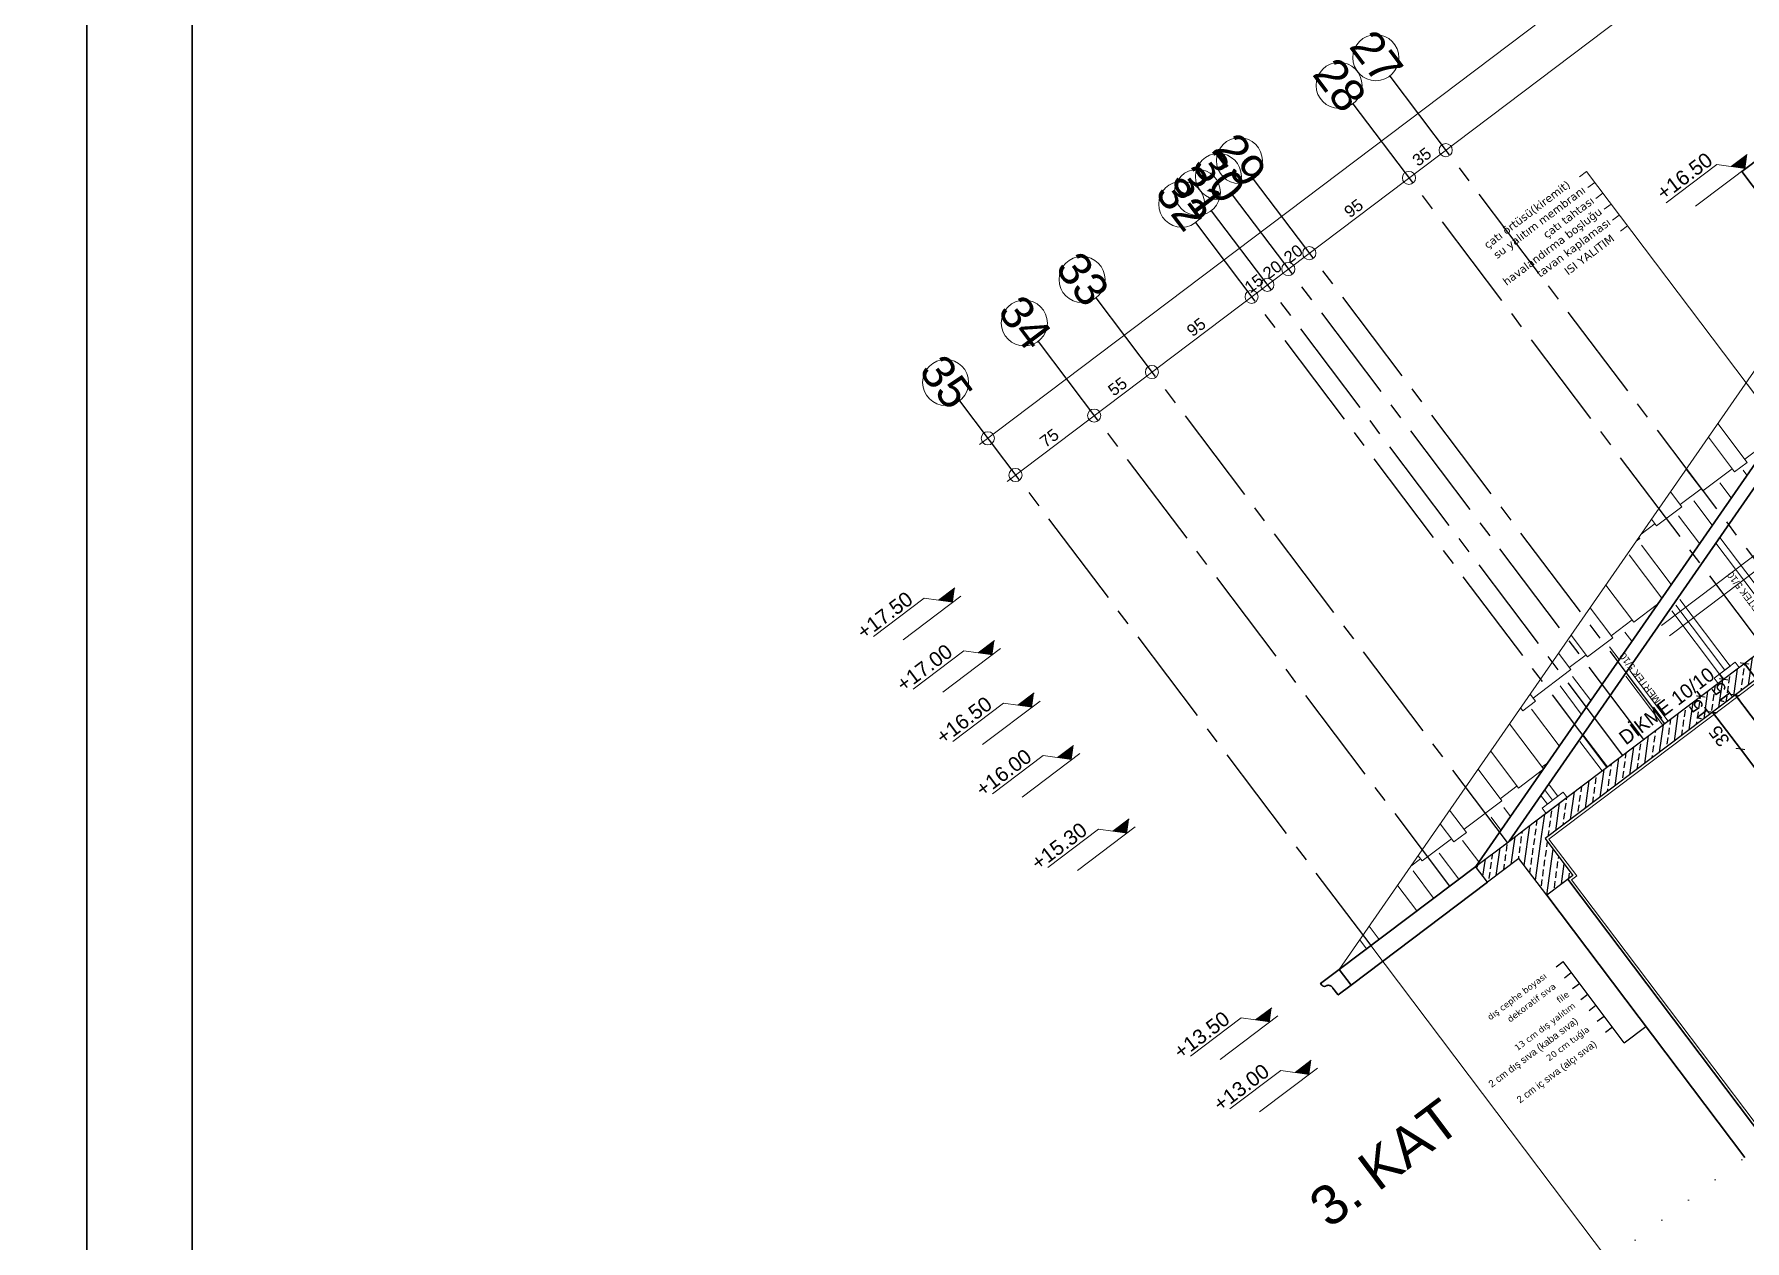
# Model space of a CAD drawing. Header units: millimetres. Extents: x 2232 to 85269, y -3593 to 5869.
# Drawn here: x 7216.5 to 7541.7, y 4342.5 to 4571.9 of the extents above; entities that cross this region are included whole.
import ezdxf

# ---------------------------------------------------------------- set-up
doc = ezdxf.new("R2010")
doc.units = ezdxf.units.MM
for name, pattern in [('CENTER2', [112.5, 75, -12.5, 12.5, -12.5]), ('DASHDOT2', [12.7, 6.35, -3.175, 0, -3.175]), ('DOTX2', [0.5, 0, -0.5])]:
    doc.linetypes.add(name, pattern=pattern)
for name, color, linetype in [("'YAZI", 7, 'Continuous'), ('GORUNUS', 125, 'Continuous'), ('Standart', 7, 'Continuous'), ('Yazi', 7, 'Continuous'), ('Ölçülendirme', 7, 'Continuous')]:
    doc.layers.add(name, color=color, linetype=linetype)
for name, color, linetype, lineweight in [('aks', 251, 'DASHDOT2', 35), ('DENIZLIK', 8, 'Continuous', 20), ('duvar', 232, 'Continuous', 30), ('G4', 67, 'Continuous', 30), ('görünüş', 201, 'Continuous', 18), ('iz', 1, 'DOTX2', 20), ('Kiris', 7, 'Continuous', 30), ('Mertek', 137, 'Continuous', 5), ('sıva iç', 21, 'Continuous', 0), ('TEXT-1', 8, 'Continuous', 5), ('yazı', 11, 'Continuous', 20), ('çerceve', 4, 'Continuous', 30), ('ölçü iç', 170, 'Continuous', 9), ('ÖLÇÜ İÇ', 7, 'Continuous', 9)]:
    doc.layers.add(name, color=color, linetype=linetype, lineweight=lineweight)
doc.styles.add('arial_1_18', font='arial.ttf', dxfattribs={"height": 0.2})
doc.styles.add('bergkamp', font='verdana.ttf')
doc.styles.get("Standard").update_dxf_attribs({"font": 'arial.ttf'})
doc.styles.add('verdana_1_34', font='verdana.ttf', dxfattribs={"height": 0.2})
doc.dimstyles.new('zulay iç ölçü', dxfattribs={"dimtxt": 10, "dimasz": 5, "dimexe": 0.18, "dimexo": 0, "dimgap": 2, "dimtad": 3, "dimdec": 0, "dimzin": 0, "dimdsep": 46, "dimtxsty": 'Standard', "dimblk": 'ARCHTICK', "dimcen": 0.09, "dimse1": 1, "dimse2": 1, "dimadec": 0, "dimazin": 0, "dimtfac": 1, "dimtdec": 0, "dimtix": 1, "dimtofl": 0, "dimtmove": 0, "dimatfit": 3, "dimldrblk": 'ARCHTICK', "dimfxl": 1, "dimtolj": 1, "dimtzin": 0, "dimarcsym": 0})
pattern_1 = [(45, (0, 0), (-7.07107, 7.07107), []), (45, (7.071, 0), (-7.07107, 7.07107), [5, -2.5])]

# ---------------------------------------------------------------- blocks, each defined once
blk = doc.blocks.new('dsafsdfd')
at = {"layer": 'yazı'}
blk.add_hatch(color=256, dxfattribs=at).paths.add_polyline_path([(0, 4.89), (-9.78, 4.89), (-4.89, 0)])
for p, q in [((-45.23, 9.78), (-14.67, 9.78)), ((-14.67, 9.78), (-4.89, 0)), ((-34.77, 0), (0, 0)), ((-9.78, 4.89), (0, 4.89))]:
    blk.add_line(p, q, dxfattribs=at)
blk = doc.blocks.new('IDE991Entity4296')
at = {"layer": 'Standart', "linetype": 'Continuous', "lineweight": -3}
h = blk.add_hatch(dxfattribs=at)
h.set_pattern_fill('ANSI33', color=171, scale=40, style=0)
h.set_pattern_definition(pattern_1)
h.paths.add_polyline_path([(760, 1335), (155, 1335), (155, 1350), (760, 1350)])
blk = doc.blocks.new('IDE991Entity4300')
at = {"layer": 'Standart', "linetype": 'Continuous', "lineweight": -3}
h = blk.add_hatch(dxfattribs=at)
h.set_pattern_fill('ANSI33', color=171, scale=40, style=0)
h.set_pattern_definition(pattern_1)
h.paths.add_polyline_path([(155, 1300), (130, 1300), (130, 1350), (155, 1350)])
blk = doc.blocks.new('IDE991Entity4305')
at = {"layer": 'Standart', "linetype": 'Continuous', "lineweight": -3}
h = blk.add_hatch(dxfattribs=at)
h.set_pattern_fill('ANSI33', color=171, scale=40, style=0)
h.set_pattern_definition(pattern_1)
h.paths.add_polyline_path([(130, 1335), (100, 1335), (100, 1350), (130, 1350)])
blk = doc.blocks.new('IDE991Entity5277')
at = {"layer": 'Standart', "color": 159, "linetype": 'Continuous', "lineweight": -3}
blk.add_lwpolyline([(760, 1335), (155, 1335)], dxfattribs=at)
blk = doc.blocks.new('IDE991Entity5278')
at = {"layer": 'Standart', "color": 159, "linetype": 'Continuous', "lineweight": -3}
blk.add_lwpolyline([(155, 1350), (760, 1350)], dxfattribs=at)
blk = doc.blocks.new('IDE991Entity5288')
at = {"layer": 'Standart', "color": 159, "linetype": 'Continuous', "lineweight": -3}
blk.add_lwpolyline([(130, 1300), (130, 1335)], dxfattribs=at)
blk = doc.blocks.new('IDE991Entity5289')
at = {"layer": 'Standart', "color": 159, "linetype": 'Continuous', "lineweight": -3}
blk.add_lwpolyline([(155, 1300), (130, 1300)], dxfattribs=at)
blk = doc.blocks.new('IDE991Entity5290')
at = {"layer": 'Standart', "color": 159, "linetype": 'Continuous', "lineweight": -3}
blk.add_lwpolyline([(130, 1350), (155, 1350)], dxfattribs=at)
blk = doc.blocks.new('IDE991Entity5304')
at = {"layer": 'Standart', "color": 159, "linetype": 'Continuous', "lineweight": -3}
blk.add_lwpolyline([(100, 1335), (100, 1350)], dxfattribs=at)
blk = doc.blocks.new('IDE991Entity5305')
at = {"layer": 'Standart', "color": 159, "linetype": 'Continuous', "lineweight": -3}
blk.add_lwpolyline([(130, 1335), (100, 1335)], dxfattribs=at)
blk = doc.blocks.new('IDE991Entity5306')
at = {"layer": 'Standart', "color": 159, "linetype": 'Continuous', "lineweight": -3}
blk.add_lwpolyline([(100, 1350), (130, 1350)], dxfattribs=at)
blk = doc.blocks.new('IDE991Entity5592')
at = {"layer": 'Standart', "color": 159, "linetype": 'Continuous', "lineweight": -3}
blk.add_lwpolyline([(155, 1335), (155, 1300)], dxfattribs=at)
blk = doc.blocks.new('TRRTYT')
at = {"layer": 'Standart'}
for name in ['IDE991Entity4305', 'IDE991Entity5304', 'IDE991Entity5306', 'IDE991Entity4300', 'IDE991Entity5290', 'IDE991Entity4296', 'IDE991Entity5278', 'IDE991Entity5305', 'IDE991Entity5288', 'IDE991Entity5277', 'IDE991Entity5592', 'IDE991Entity5289']:
    blk.add_blockref(name, (1034515.6, -397430.9), dxfattribs=at)
blk = doc.blocks.new('_ArchTick')
at = {"color": 0, "linetype": 'ByBlock', "const_width": 0.15}
blk.add_lwpolyline([(-0.5, -0.5), (0.5, 0.5)], dxfattribs=at)
blk = doc.blocks.new('*D2435')
at = {"layer": 'Defpoints', "color": 0, "transparency": 16777216}
for p in [(661197.5, -126478.5), (661197.5, -126493.5), (661204.5, -126493.5)]:
    blk.add_point(p, dxfattribs=at)
at = {"layer": 'ÖLÇÜ İÇ', "color": 0, "lineweight": -2, "transparency": 16777216}
for p, q in [((661204.5, -126478.5), (661204.5, -126473.5)), ((661204.5, -126493.5), (661204.5, -126498.5))]:
    blk.add_line(p, q, dxfattribs=at)
at = {"layer": 'ÖLÇÜ İÇ', "color": 0, "lineweight": -2, "transparency": 16777216, "xscale": 5, "yscale": 5, "zscale": 5}
for p, rotation in [((661204.5, -126478.5), 270), ((661204.5, -126493.5), 90)]:
    blk.add_blockref('_ArchTick', p, dxfattribs=dict(at, rotation=rotation))
at = {"layer": 'ÖLÇÜ İÇ', "color": 0, "transparency": 16777216, "insert": (661197.5, -126486), "char_height": 10, "attachment_point": 5, "rotation": 90}
blk.add_mtext('\\A1;15', dxfattribs=at)
blk = doc.blocks.new('*D2436')
at = {"layer": 'Defpoints', "color": 0, "transparency": 16777216}
for p in [(661197.5, -126493.5), (661177.2, -126528.5), (661204.5, -126528.5)]:
    blk.add_point(p, dxfattribs=at)
at = {"layer": 'ÖLÇÜ İÇ', "color": 0, "lineweight": -2, "transparency": 16777216}
blk.add_line((661204.5, -126493.5), (661204.5, -126528.5), dxfattribs=at)
at = {"layer": 'ÖLÇÜ İÇ', "color": 0, "lineweight": -2, "transparency": 16777216, "xscale": 5, "yscale": 5, "zscale": 5}
for p, rotation in [((661204.5, -126493.5), 90), ((661204.5, -126528.5), 270)]:
    blk.add_blockref('_ArchTick', p, dxfattribs=dict(at, rotation=rotation))
at = {"layer": 'ÖLÇÜ İÇ', "color": 0, "transparency": 16777216, "insert": (661197.5, -126511), "char_height": 10, "attachment_point": 5, "rotation": 90}
blk.add_mtext('\\A1;35', dxfattribs=at)
blk = doc.blocks.new('*D2437')
at = {"layer": 'Defpoints', "color": 0, "transparency": 16777216}
for p in [(661177.2, -126528.5), (661187, -126778.5), (661204.5, -126778.5)]:
    blk.add_point(p, dxfattribs=at)
at = {"layer": 'ÖLÇÜ İÇ', "color": 0, "lineweight": -2, "transparency": 16777216}
blk.add_line((661204.5, -126528.5), (661204.5, -126778.5), dxfattribs=at)
at = {"layer": 'ÖLÇÜ İÇ', "color": 0, "lineweight": -2, "transparency": 16777216, "xscale": 5, "yscale": 5, "zscale": 5}
for p, rotation in [((661204.5, -126528.5), 90), ((661204.5, -126778.5), 270)]:
    blk.add_blockref('_ArchTick', p, dxfattribs=dict(at, rotation=rotation))
at = {"layer": 'ÖLÇÜ İÇ', "color": 0, "transparency": 16777216, "insert": (661197.5, -126653.5), "char_height": 10, "attachment_point": 5, "rotation": 90}
blk.add_mtext('\\A1;250', dxfattribs=at)
blk = doc.blocks.new('*D2438')
at = {"layer": 'Defpoints', "color": 0, "transparency": 16777216}
for p in [(661246.2, -126478.5), (661246.2, -126778.5), (661246.2, -126778.5)]:
    blk.add_point(p, dxfattribs=at)
at = {"layer": 'ÖLÇÜ İÇ', "color": 0, "lineweight": -2, "transparency": 16777216}
blk.add_line((661246.2, -126478.5), (661246.2, -126778.5), dxfattribs=at)
at = {"layer": 'ÖLÇÜ İÇ', "color": 0, "lineweight": -2, "transparency": 16777216, "xscale": 5, "yscale": 5, "zscale": 5}
for p, rotation in [((661246.2, -126478.5), 90), ((661246.2, -126778.5), 270)]:
    blk.add_blockref('_ArchTick', p, dxfattribs=dict(at, rotation=rotation))
at = {"layer": 'ÖLÇÜ İÇ', "color": 0, "transparency": 16777216, "insert": (661239.2, -126628.5), "char_height": 10, "attachment_point": 5, "rotation": 90}
blk.add_mtext('\\A1;300', dxfattribs=at)
blk = doc.blocks.new('*D2439')
at = {"layer": 'Defpoints', "color": 0, "transparency": 16777216}
for p in [(661221, -126478.5), (661178.9, -126493.5), (661226.2, -126493.5)]:
    blk.add_point(p, dxfattribs=at)
at = {"layer": 'ÖLÇÜ İÇ', "color": 0, "lineweight": -2, "transparency": 16777216}
for p, q in [((661226.2, -126478.5), (661226.2, -126473.5)), ((661226.2, -126493.5), (661226.2, -126498.5))]:
    blk.add_line(p, q, dxfattribs=at)
at = {"layer": 'ÖLÇÜ İÇ', "color": 0, "lineweight": -2, "transparency": 16777216, "xscale": 5, "yscale": 5, "zscale": 5}
for p, rotation in [((661226.2, -126478.5), 270), ((661226.2, -126493.5), 90)]:
    blk.add_blockref('_ArchTick', p, dxfattribs=dict(at, rotation=rotation))
at = {"layer": 'ÖLÇÜ İÇ', "color": 0, "transparency": 16777216, "insert": (661219.2, -126486), "char_height": 10, "attachment_point": 5, "rotation": 90}
blk.add_mtext('\\A1;15', dxfattribs=at)
blk = doc.blocks.new('*D2440')
at = {"layer": 'Defpoints', "color": 0, "transparency": 16777216}
for p in [(661178.9, -126493.5), (661226.2, -126778.5), (661226.2, -126778.5)]:
    blk.add_point(p, dxfattribs=at)
at = {"layer": 'ÖLÇÜ İÇ', "color": 0, "lineweight": -2, "transparency": 16777216}
blk.add_line((661226.2, -126493.5), (661226.2, -126778.5), dxfattribs=at)
at = {"layer": 'ÖLÇÜ İÇ', "color": 0, "lineweight": -2, "transparency": 16777216, "xscale": 5, "yscale": 5, "zscale": 5}
for p, rotation in [((661226.2, -126493.5), 90), ((661226.2, -126778.5), 270)]:
    blk.add_blockref('_ArchTick', p, dxfattribs=dict(at, rotation=rotation))
at = {"layer": 'ÖLÇÜ İÇ', "color": 0, "transparency": 16777216, "insert": (661219.2, -126636), "char_height": 10, "attachment_point": 5, "rotation": 90}
blk.add_mtext('\\A1;285', dxfattribs=at)
blk = doc.blocks.new('*D2445')
at = {"layer": 'Defpoints', "color": 0, "transparency": 16777216}
for p in [(661221, -126478.5), (661178.9, -126493.5), (661226.2, -126493.5)]:
    blk.add_point(p, dxfattribs=at)
at = {"layer": 'ÖLÇÜ İÇ', "color": 0, "lineweight": -2, "transparency": 16777216}
for p, q in [((661226.2, -126478.5), (661226.2, -126473.5)), ((661226.2, -126493.5), (661226.2, -126498.5))]:
    blk.add_line(p, q, dxfattribs=at)
at = {"layer": 'ÖLÇÜ İÇ', "color": 0, "lineweight": -2, "transparency": 16777216, "xscale": 5, "yscale": 5, "zscale": 5}
for p, rotation in [((661226.2, -126478.5), 270), ((661226.2, -126493.5), 90)]:
    blk.add_blockref('_ArchTick', p, dxfattribs=dict(at, rotation=rotation))
at = {"layer": 'ÖLÇÜ İÇ', "color": 0, "transparency": 16777216, "insert": (661219.2, -126486), "char_height": 10, "attachment_point": 5, "rotation": 90}
blk.add_mtext('\\A1;15', dxfattribs=at)
blk = doc.blocks.new('*D2446')
at = {"layer": 'Defpoints', "color": 0, "transparency": 16777216}
for p in [(661178.9, -126493.5), (661226.2, -126778.5), (661226.2, -126778.5)]:
    blk.add_point(p, dxfattribs=at)
at = {"layer": 'ÖLÇÜ İÇ', "color": 0, "lineweight": -2, "transparency": 16777216}
blk.add_line((661226.2, -126493.5), (661226.2, -126778.5), dxfattribs=at)
at = {"layer": 'ÖLÇÜ İÇ', "color": 0, "lineweight": -2, "transparency": 16777216, "xscale": 5, "yscale": 5, "zscale": 5}
for p, rotation in [((661226.2, -126493.5), 90), ((661226.2, -126778.5), 270)]:
    blk.add_blockref('_ArchTick', p, dxfattribs=dict(at, rotation=rotation))
at = {"layer": 'ÖLÇÜ İÇ', "color": 0, "transparency": 16777216, "insert": (661219.2, -126636), "char_height": 10, "attachment_point": 5, "rotation": 90}
blk.add_mtext('\\A1;285', dxfattribs=at)
blk = doc.blocks.new('*D2451')
at = {"layer": 'Defpoints', "color": 0, "transparency": 16777216}
for p in [(661221, -126478.5), (661178.9, -126493.5), (661226.2, -126493.5)]:
    blk.add_point(p, dxfattribs=at)
at = {"layer": 'ÖLÇÜ İÇ', "color": 0, "lineweight": -2, "transparency": 16777216}
for p, q in [((661226.2, -126478.5), (661226.2, -126473.5)), ((661226.2, -126493.5), (661226.2, -126498.5))]:
    blk.add_line(p, q, dxfattribs=at)
at = {"layer": 'ÖLÇÜ İÇ', "color": 0, "lineweight": -2, "transparency": 16777216, "xscale": 5, "yscale": 5, "zscale": 5}
for p, rotation in [((661226.2, -126478.5), 270), ((661226.2, -126493.5), 90)]:
    blk.add_blockref('_ArchTick', p, dxfattribs=dict(at, rotation=rotation))
at = {"layer": 'ÖLÇÜ İÇ', "color": 0, "transparency": 16777216, "insert": (661219.2, -126486), "char_height": 10, "attachment_point": 5, "rotation": 90}
blk.add_mtext('\\A1;15', dxfattribs=at)
blk = doc.blocks.new('*D2452')
at = {"layer": 'Defpoints', "color": 0, "transparency": 16777216}
for p in [(661178.9, -126493.5), (661226.2, -126778.5), (661226.2, -126778.5)]:
    blk.add_point(p, dxfattribs=at)
at = {"layer": 'ÖLÇÜ İÇ', "color": 0, "lineweight": -2, "transparency": 16777216}
blk.add_line((661226.2, -126493.5), (661226.2, -126778.5), dxfattribs=at)
at = {"layer": 'ÖLÇÜ İÇ', "color": 0, "lineweight": -2, "transparency": 16777216, "xscale": 5, "yscale": 5, "zscale": 5}
for p, rotation in [((661226.2, -126493.5), 90), ((661226.2, -126778.5), 270)]:
    blk.add_blockref('_ArchTick', p, dxfattribs=dict(at, rotation=rotation))
at = {"layer": 'ÖLÇÜ İÇ', "color": 0, "transparency": 16777216, "insert": (661219.2, -126636), "char_height": 10, "attachment_point": 5, "rotation": 90}
blk.add_mtext('\\A1;285', dxfattribs=at)
blk = doc.blocks.new('*D2454')
at = {"layer": 'Defpoints', "color": 0, "transparency": 16777216}
for p in [(661221, -126478.5), (661178.9, -126493.5), (661226.2, -126493.5)]:
    blk.add_point(p, dxfattribs=at)
at = {"layer": 'ÖLÇÜ İÇ', "color": 0, "lineweight": -2, "transparency": 16777216}
for p, q in [((661226.2, -126478.5), (661226.2, -126473.5)), ((661226.2, -126493.5), (661226.2, -126498.5))]:
    blk.add_line(p, q, dxfattribs=at)
at = {"layer": 'ÖLÇÜ İÇ', "color": 0, "lineweight": -2, "transparency": 16777216, "xscale": 5, "yscale": 5, "zscale": 5}
for p, rotation in [((661226.2, -126478.5), 270), ((661226.2, -126493.5), 90)]:
    blk.add_blockref('_ArchTick', p, dxfattribs=dict(at, rotation=rotation))
at = {"layer": 'ÖLÇÜ İÇ', "color": 0, "transparency": 16777216, "insert": (661219.2, -126486), "char_height": 10, "attachment_point": 5, "rotation": 90}
blk.add_mtext('\\A1;15', dxfattribs=at)
blk = doc.blocks.new('*D2455')
at = {"layer": 'Defpoints', "color": 0, "transparency": 16777216}
for p in [(661178.9, -126493.5), (661226.2, -126778.5), (661226.2, -126778.5)]:
    blk.add_point(p, dxfattribs=at)
at = {"layer": 'ÖLÇÜ İÇ', "color": 0, "lineweight": -2, "transparency": 16777216}
blk.add_line((661226.2, -126493.5), (661226.2, -126778.5), dxfattribs=at)
at = {"layer": 'ÖLÇÜ İÇ', "color": 0, "lineweight": -2, "transparency": 16777216, "xscale": 5, "yscale": 5, "zscale": 5}
for p, rotation in [((661226.2, -126493.5), 90), ((661226.2, -126778.5), 270)]:
    blk.add_blockref('_ArchTick', p, dxfattribs=dict(at, rotation=rotation))
at = {"layer": 'ÖLÇÜ İÇ', "color": 0, "transparency": 16777216, "insert": (661219.2, -126636), "char_height": 10, "attachment_point": 5, "rotation": 90}
blk.add_mtext('\\A1;285', dxfattribs=at)
blk = doc.blocks.new('*D2456')
at = {"layer": 'Defpoints', "color": 0, "transparency": 16777216}
for p in [(661221, -126478.5), (661178.9, -126493.5), (661226.2, -126493.5)]:
    blk.add_point(p, dxfattribs=at)
at = {"layer": 'ÖLÇÜ İÇ', "color": 0, "lineweight": -2, "transparency": 16777216}
for p, q in [((661226.2, -126478.5), (661226.2, -126473.5)), ((661226.2, -126493.5), (661226.2, -126498.5))]:
    blk.add_line(p, q, dxfattribs=at)
at = {"layer": 'ÖLÇÜ İÇ', "color": 0, "lineweight": -2, "transparency": 16777216, "xscale": 5, "yscale": 5, "zscale": 5}
for p, rotation in [((661226.2, -126478.5), 270), ((661226.2, -126493.5), 90)]:
    blk.add_blockref('_ArchTick', p, dxfattribs=dict(at, rotation=rotation))
at = {"layer": 'ÖLÇÜ İÇ', "color": 0, "transparency": 16777216, "insert": (661219.2, -126486), "char_height": 10, "attachment_point": 5, "rotation": 90}
blk.add_mtext('\\A1;15', dxfattribs=at)
blk = doc.blocks.new('*D2457')
at = {"layer": 'Defpoints', "color": 0, "transparency": 16777216}
for p in [(661178.9, -126493.5), (661226.2, -126778.5), (661226.2, -126778.5)]:
    blk.add_point(p, dxfattribs=at)
at = {"layer": 'ÖLÇÜ İÇ', "color": 0, "lineweight": -2, "transparency": 16777216}
blk.add_line((661226.2, -126493.5), (661226.2, -126778.5), dxfattribs=at)
at = {"layer": 'ÖLÇÜ İÇ', "color": 0, "lineweight": -2, "transparency": 16777216, "xscale": 5, "yscale": 5, "zscale": 5}
for p, rotation in [((661226.2, -126493.5), 90), ((661226.2, -126778.5), 270)]:
    blk.add_blockref('_ArchTick', p, dxfattribs=dict(at, rotation=rotation))
at = {"layer": 'ÖLÇÜ İÇ', "color": 0, "transparency": 16777216, "insert": (661219.2, -126636), "char_height": 10, "attachment_point": 5, "rotation": 90}
blk.add_mtext('\\A1;285', dxfattribs=at)
blk = doc.blocks.new('*D2458')
at = {"layer": 'Defpoints', "color": 0, "transparency": 16777216}
for p in [(661221, -126478.5), (661178.9, -126493.5), (661226.2, -126493.5)]:
    blk.add_point(p, dxfattribs=at)
at = {"layer": 'ÖLÇÜ İÇ', "color": 0, "lineweight": -2, "transparency": 16777216}
for p, q in [((661226.2, -126478.5), (661226.2, -126473.5)), ((661226.2, -126493.5), (661226.2, -126498.5))]:
    blk.add_line(p, q, dxfattribs=at)
at = {"layer": 'ÖLÇÜ İÇ', "color": 0, "lineweight": -2, "transparency": 16777216, "xscale": 5, "yscale": 5, "zscale": 5}
for p, rotation in [((661226.2, -126478.5), 270), ((661226.2, -126493.5), 90)]:
    blk.add_blockref('_ArchTick', p, dxfattribs=dict(at, rotation=rotation))
at = {"layer": 'ÖLÇÜ İÇ', "color": 0, "transparency": 16777216, "insert": (661219.2, -126486), "char_height": 10, "attachment_point": 5, "rotation": 90}
blk.add_mtext('\\A1;15', dxfattribs=at)
blk = doc.blocks.new('*D2459')
at = {"layer": 'Defpoints', "color": 0, "transparency": 16777216}
for p in [(661178.9, -126493.5), (661226.2, -126778.5), (661226.2, -126778.5)]:
    blk.add_point(p, dxfattribs=at)
at = {"layer": 'ÖLÇÜ İÇ', "color": 0, "lineweight": -2, "transparency": 16777216}
blk.add_line((661226.2, -126493.5), (661226.2, -126778.5), dxfattribs=at)
at = {"layer": 'ÖLÇÜ İÇ', "color": 0, "lineweight": -2, "transparency": 16777216, "xscale": 5, "yscale": 5, "zscale": 5}
for p, rotation in [((661226.2, -126493.5), 90), ((661226.2, -126778.5), 270)]:
    blk.add_blockref('_ArchTick', p, dxfattribs=dict(at, rotation=rotation))
at = {"layer": 'ÖLÇÜ İÇ', "color": 0, "transparency": 16777216, "insert": (661219.2, -126636), "char_height": 10, "attachment_point": 5, "rotation": 90}
blk.add_mtext('\\A1;285', dxfattribs=at)
blk = doc.blocks.new('IDE941Entity3925')
at = {"layer": 'Ölçülendirme', "color": 1, "linetype": 'Continuous', "lineweight": 5}
for points in [[(2877, -8), (2877, 2338)], [(2912, -8), (2912, 2338)]]:
    blk.add_lwpolyline(points, dxfattribs=at)
for centre in [(2912, 410), (2912, 375), (2912, 280), (2912, 260), (2912, 240), (2912, 225), (2912, 130), (2912, 75), (2877, 0), (2912, 0)]:
    blk.add_circle(centre, 5, dxfattribs=at)
at = {"layer": 'Ölçülendirme', "color": 1, "linetype": 'Continuous', "lineweight": 5, "style": 'arial_1_18'}
for s, p in [('35', (2909.5, 385.5)), ('95', (2909.5, 320.5)), ('20', (2909.5, 263)), ('20', (2909.5, 243)), ('15', (2909.5, 225.5)), ('95', (2909.5, 170.5)), ('55', (2909.5, 95.5)), ('75', (2909.5, 30.5))]:
    blk.add_text(s, height=9, rotation=90, dxfattribs=at).set_placement(p)
blk = doc.blocks.new('Entity12990')
at = {"layer": 'Yazi', "color": 11, "linetype": 'Continuous', "lineweight": -3}
for points in [[(7386.7, 278), (7393.3, 278)], [(7393.3, 200.7), (7393.3, 278)], [(7386.7, 267.6), (7393.3, 267.6)], [(7386.7, 257.2), (7393.3, 257.2)], [(7386.7, 246.9), (7393.3, 246.9)], [(7386.7, 236.5), (7393.3, 236.5)], [(7386.7, 226.1), (7393.3, 226.1)], [(7386.7, 215.7), (7393.3, 215.7)], [(7393.3, 200.7), (7413.8, 200.7)]]:
    blk.add_lwpolyline(points, dxfattribs=at)
for s, height, style, p in [('dış cephe boyası', 4.741, 'verdana_1_34', (7322.1, 275.6)), ('dekoratif sıva', 4.741, 'verdana_1_34', (7333.2, 265.2)), ('13 cm dış yalıtım', 4.741, 'verdana_1_34', (7324.5, 244.5)), ('file', 4.74, 'verdana_1_34', (7371.9, 254.2)), ('2 cm dış sıva (kaba sıva)', 5.333, 'arial_1_18', (7292.1, 234)), ('20 cm tuğla', 4.741, 'verdana_1_34', (7339.1, 223.7)), ('2 cm iç sıva (alçı sıva)', 5.333, 'arial_1_18', (7302, 211.5))]:
    blk.add_text(s, height=height, dxfattribs=dict(at, style=style)).set_placement(p)
blk = doc.blocks.new('DFGFDGHN')
at = {"layer": 'ÖLÇÜ İÇ'}
for base, p1, p2, picture, middle in [((661226.2, -126493.5), (661221, -126478.5), (661178.9, -126493.5), '*D2439', (661219.2, -126486)), ((661226.2, -126493.5), (661221, -126478.5), (661178.9, -126493.5), '*D2445', (661219.2, -126486)), ((661226.2, -126493.5), (661221, -126478.5), (661178.9, -126493.5), '*D2451', (661219.2, -126486)), ((661226.2, -126493.5), (661221, -126478.5), (661178.9, -126493.5), '*D2454', (661219.2, -126486)), ((661226.2, -126493.5), (661221, -126478.5), (661178.9, -126493.5), '*D2456', (661219.2, -126486)), ((661226.2, -126493.5), (661221, -126478.5), (661178.9, -126493.5), '*D2458', (661219.2, -126486)), ((661204.5, -126493.5), (661197.5, -126478.5), (661197.5, -126493.5), '*D2435', (661197.5, -126486)), ((661246.2, -126778.5), (661246.2, -126478.5), (661246.2, -126778.5), '*D2438', (661239.2, -126628.5)), ((661204.5, -126528.5), (661197.5, -126493.5), (661177.2, -126528.5), '*D2436', (661197.5, -126511)), ((661204.5, -126778.5), (661177.2, -126528.5), (661187, -126778.5), '*D2437', (661197.5, -126653.5))]:
    dim = blk.add_linear_dim(base=base, p1=p1, p2=p2, angle=90, dimstyle='zulay iç ölçü', dxfattribs=at)
    dim.commit()
    dim.dimension.update_dxf_attribs({"geometry": picture, "text_midpoint": middle})
for picture in ['*D2440', '*D2446', '*D2452', '*D2455', '*D2457', '*D2459']:
    dim = blk.add_linear_dim(base=(661226.2, -126778.5), p1=(661178.9, -126493.5), p2=(661226.2, -126778.5), angle=90, dimstyle='zulay iç ölçü', override={"dimtmove": 1}, dxfattribs=at)
    dim.commit()
    dim.dimension.update_dxf_attribs({"geometry": picture, "text_midpoint": (661219.2, -126636)})
blk = doc.blocks.new('GHGFHGF')
at = {"layer": 'görünüş'}
h = blk.add_hatch(dxfattribs=at)
h.set_pattern_fill('AR-RSHKE,_O', color=256, scale=4)
h.set_pattern_definition([(0, (0, 0), (102, 48), [24, -20, 28, -12, 36, -16]), (0, (24, 2), (102, 48), [20, -76, 16, -24]), (0, (72, -3), (102, 48), [12, -124]), (90, (0, 0), (-34, 48), [46, -146]), (90, (24, 0), (-34, 48), [45, -147]), (90, (44, 0), (-34, 48), [42, -150]), (90, (72, -3), (-34, 48), [46, -146]), (90, (84, -3), (-34, 48), [46, -146]), (90, (120, 0), (-34, 48), [44, -148])])
h.paths.add_polyline_path([(1293897, -408909.5), (1294027, -408909.5), (1293479.8, -409089.5), (1293349.8, -409089.5)])
at = {"layer": 'aks', "color": 251, "linetype": 'CENTER2', "lineweight": -3}
for points in [[(1293379.8, -408570.3), (1293379.8, -409089.5)], [(1293454.8, -408570.3), (1293454.8, -409089.5)], [(1293509.8, -408570.3), (1293509.8, -409089.5)], [(1293604.8, -408570.3), (1293604.8, -409089.5)], [(1293619.8, -408570.3), (1293619.8, -409089.5)], [(1293639.8, -408570.3), (1293639.8, -409089.5)], [(1293659.8, -408570.3), (1293659.8, -409089.5)], [(1293754.8, -408570.3), (1293754.8, -409089.5)], [(1293789.8, -408570.3), (1293789.8, -409089.5)]]:
    blk.add_lwpolyline(points, dxfattribs=at)
at = {"layer": 'aks', "color": 30, "linetype": 'Continuous', "lineweight": 5}
for centre in [(1293379.8, -408552.8), (1293454.8, -408552.8), (1293509.8, -408552.8), (1293604.8, -408552.8), (1293619.8, -408552.8), (1293639.8, -408552.8), (1293659.8, -408552.8), (1293754.8, -408552.8), (1293789.8, -408552.8)]:
    blk.add_circle(centre, 17.5, dxfattribs=at)
at = {"layer": 'DENIZLIK'}
for p, q in [((1293720.9, -409022.6, 1163.8), (1293720.9, -409084.6, 1163.8)), ((1293556.8, -409074.5, 1163.8), (1293556.8, -409084.6, 1163.8))]:
    blk.add_line(p, q, dxfattribs=at)
at = {"layer": 'DENIZLIK', "elevation": 1163.8}
for points in [[(1293715.9, -409024.2), (1293715.9, -409084.6), (1293725.9, -409084.6), (1293725.9, -409021)], [(1293551.8, -409076.1), (1293551.8, -409084.6), (1293561.8, -409084.6), (1293561.8, -409072.8)]]:
    blk.add_lwpolyline(points, dxfattribs=at)
for points in [[(1293566.8, -409084.6), (1293546.8, -409084.6), (1293546.8, -409089.6), (1293566.8, -409089.6)], [(1293730.9, -409084.6), (1293710.9, -409084.6), (1293710.9, -409089.6), (1293730.9, -409089.6)]]:
    blk.add_lwpolyline(points, close=True, dxfattribs=at)
at = {"layer": 'duvar'}
for points in [[(1293509.8, -409139.5), (1293509.8, -409389.5)], [(1293529.8, -409139.5), (1293529.8, -409389.5)]]:
    blk.add_lwpolyline(points, dxfattribs=at)
at = {"layer": 'G4'}
blk.add_lwpolyline([(1293959.8, -408912), (1293959.8, -408789.5), (1293999.8, -408789.5), (1293999.8, -408909.5)], dxfattribs=at)
at = {"layer": 'GORUNUS', "lineweight": 30}
for points in [[(1293479.8, -409089.5), (1294239.8, -408839.5), (1294294.8, -408839.5), (1294544.8, -408757.6), (1294794.8, -408839.5), (1294849.8, -408839.5), (1295609.8, -409089.5)], [(1293511.8, -409089.5), (1294241.4, -408849.5), (1294296.4, -408849.5), (1294544.8, -408768.1), (1294793.2, -408849.5), (1294848.2, -408849.5), (1295577.8, -409089.5)]]:
    blk.add_lwpolyline(points, dxfattribs=at)
at = {"layer": 'görünüş'}
for points in [[(1294027, -408909.5), (1293897, -408909.5), (1293349.8, -409089.5)], [(1293379.8, -409389.5), (1293379.8, -409089.5)]]:
    blk.add_lwpolyline(points, dxfattribs=at)
at = {"layer": 'iz', "ltscale": 50}
for p, q in [((1293379.8, -409089.5), (1295709.8, -409089.5)), ((1293379.8, -409389.5), (1295709.8, -409389.5))]:
    blk.add_line(p, q, dxfattribs=at)
at = {"layer": 'Kiris', "color": 2, "lineweight": 30}
for points in [[(1293349.8, -409104.5), (1293337.4, -409104.5), (1293337.4, -409104), (1293337.4, -409097.9), (1293337.4, -409097.6), (1293337.4, -409097.3), (1293337.4, -409097.1), (1293337.3, -409096.8), (1293337.3, -409096.5), (1293337.2, -409096.3), (1293337.2, -409096.1), (1293337.1, -409095.8), (1293337, -409095.6), (1293336.9, -409095.4), (1293336.8, -409095.2), (1293336.7, -409095.1), (1293336.6, -409094.9), (1293336.5, -409094.7), (1293336.4, -409094.6), (1293336.2, -409094.4), (1293336, -409094.3), (1293335.9, -409094.1), (1293335.7, -409094), (1293335.5, -409093.9), (1293335.3, -409093.8), (1293335.1, -409093.7), (1293334.9, -409093.7), (1293334.7, -409093.5), (1293334.4, -409093.5), (1293333.9, -409093.4), (1293333.7, -409093.4), (1293333.5, -409093.3), (1293333.3, -409093.2), (1293333.1, -409093.1), (1293332.9, -409093), (1293332.8, -409092.8), (1293332.6, -409092.7), (1293332.5, -409092.5), (1293332.4, -409092.3), (1293332.3, -409092.2), (1293332.2, -409091.9), (1293332.1, -409091.7), (1293332.1, -409091.5), (1293332, -409091), (1293332, -409089.5), (1293349.8, -409089.5)], [(1293479.8, -409089.5), (1293349.8, -409089.5), (1293349.8, -409104.5), (1293479.8, -409104.5)]]:
    blk.add_lwpolyline(points, dxfattribs=at)
at = {"layer": 'Mertek'}
for points, elevation in [([(1293773.7, -409089.5), (1293773.7, -409003.4)], 1794.9), ([(1293778.7, -409001.7), (1293778.7, -409089.5)], 1794.9), ([(1293658.1, -409089.5), (1293658.1, -409042.9)], 532.6), ([(1293663.1, -409041.3), (1293663.1, -409089.5)], 532.6), ([(1293605.3, -409059.7), (1293605.3, -409089.5)], -98.5), ([(1293600.3, -409089.5), (1293600.3, -409061.3)], -98.5)]:
    blk.add_lwpolyline(points, dxfattribs=dict(at, elevation=elevation))
at = {"layer": 'sıva iç', "elevation": 1163.8}
for points in [[(1293703, -409028.4), (1294694.8, -409028.4)], [(1293703, -409038.4), (1294694.8, -409038.4)]]:
    blk.add_lwpolyline(points, dxfattribs=at)
at = {"layer": 'sıva iç'}
blk.add_lwpolyline([(1293997.8, -409106.5), (1293536.8, -409106.5), (1293536.8, -409141.5), (1293531.8, -409141.5), (1293531.8, -409387.5), (1293534.8, -409387.5), (1293639.8, -409387.5), (1293789.8, -409387.5), (1293997.8, -409387.5)], close=True, dxfattribs=at)
at = {"layer": 'yazı'}
for p, q in [((1293858.9, -408718.4, 0.4), (1293865.5, -408718.4, 0.4)), ((1293865.5, -409089.5), (1293865.5, -408718.4, 0.4)), ((1293858.9, -408728.8, 0.4), (1293865.5, -408728.8, 0.4)), ((1293858.9, -408739.2, 0.4), (1293865.5, -408739.2, 0.4)), ((1293858.9, -408749.5, 0.4), (1293865.5, -408749.5, 0.4)), ((1293858.9, -408759.9, 0.4), (1293865.5, -408759.9, 0.4)), ((1293858.9, -408770.3, 0.4), (1293865.5, -408770.3, 0.4))]:
    blk.add_line(p, q, dxfattribs=at)
at = {"layer": 'duvar', "xscale": 1.584000000031665, "yscale": 1.584000000031665, "zscale": 1.584000000031665}
for p in [(1293291.2, -408689.5), (1293291.2, -408739.5), (1293291.2, -408789.5), (1293971, -408789.5), (1293291.2, -408839.5), (1293291.2, -408909.5), (1293291.2, -409089.5), (1293291.2, -409139.5)]:
    blk.add_blockref('dsafsdfd', p, dxfattribs=at)
at = {"layer": 'Standart', "rotation": 270}
blk.add_blockref('IDE941Entity3925', (1293379.8, -405729), dxfattribs=at)
at = {"layer": 'Standart'}
blk.add_blockref('Entity12990', (1286095.9, -409465.3), dxfattribs=at)
at = {"layer": 'sıva iç'}
blk.add_blockref('TRRTYT', (258864.1, -13008.6), dxfattribs=at)
at = {"layer": 'ölçü iç', "lineweight": 30}
blk.add_blockref('DFGFDGHN', (632489.8, -282611), dxfattribs=at)
at = {"layer": "'YAZI", "char_height": 4.8, "attachment_point": 1, "rotation": 90}
for insert in [(1293663, -409084.7, 2110.2), (1293765.5, -409084.7, 2110.2)]:
    blk.add_mtext_dynamic_manual_height_columns('\\A1;\\pxqc;{\\fBahnschrift SemiLight|b0|i0|c162|p34;\\H1.125x;MERTEK 5/10}', width=68.058, gutter_width=25, heights=[0], dxfattribs=dict(at, insert=insert))
at = {"layer": "'YAZI", "insert": (1293737.3, -409074.2, 1163.8), "char_height": 9.6, "attachment_point": 3}
blk.add_mtext_dynamic_manual_height_columns('\\A1;\\pxqc;{\\fBahnschrift SemiLight|b0|i0|c162|p34;\\H1.125x;DİKME 10/10}', width=136.115, gutter_width=50, heights=[0], dxfattribs=at)
at = {"layer": 'aks', "color": 1, "linetype": 'Continuous', "lineweight": 5, "style": 'arial_1_18'}
for s, p in [('35', (1293368.1, -408533.4)), ('34', (1293443.1, -408533.4)), ('33', (1293498.1, -408533.4)), ('32', (1293593.1, -408533.4)), ('31', (1293608.1, -408533.4)), ('30', (1293628.1, -408533.4)), ('29', (1293648.1, -408533.4)), ('28', (1293743.1, -408533.4)), ('27', (1293778.1, -408533.4))]:
    blk.add_text(s, height=25, rotation=270, dxfattribs=at).set_placement(p)
at = {"layer": 'TEXT-1', "style": 'arial_1_18'}
blk.add_text('3. KAT', height=30, dxfattribs=at).set_placement((1293224.5, -409242.6))
at = {"layer": 'yazı'}
for s, p in [('+17.50', (1293212.1, -408671.8)), ('+17.00', (1293212.1, -408721.8)), ('+16.50', (1293212.1, -408771.8)), ('+16.50', (1293898.8, -408771.8)), ('+16.00', (1293212.1, -408821.8)), ('+15.30', (1293212.1, -408891.8)), ('+13.50', (1293212.1, -409071.8)), ('+13.00', (1293212.1, -409121.8))]:
    blk.add_text(s, height=11.14, dxfattribs=at).set_placement(p)
at = {"layer": 'yazı', "style": 'bergkamp'}
for s, p in [('çatı örtüsü(kiremit)', (1293769.9, -408720.3, 0.4)), ('su yalıtım membranı', (1293771.1, -408730.7, 0.4)), ('çatı tahtası', (1293810.5, -408741.1, 0.4)), ('havalandırma boşluğu', (1293764.5, -408751.3, 0.4)), ('tavan kaplaması ', (1293788.6, -408761.8, 0.4)), ('ISI YALITIM', (1293806.6, -408773.2, 0.4))]:
    blk.add_text(s, height=6, dxfattribs=at).set_placement(p)
blk = doc.blocks.new('GGGGG')
at = {"layer": 'sıva iç', "rotation": 37.05267661197626}
blk.add_blockref('GHGFHGF', (-134899.1, -889310.8), dxfattribs=at)

msp = doc.modelspace()

# ---------------------------------------------------------------- linework, layer by layer
at = {"layer": 'çerceve'}
for points in [[(7226.46, 1368.75), (3332.36, 1368.75), (3332.36, 5868.75), (7226.46, 5868.75)], [(11120.55, 1368.75), (7226.46, 1368.75), (7226.46, 5868.75), (11120.55, 5868.75)], [(11100.55, 1389.19), (7246.46, 1388.75), (7246.46, 5851.25), (11100.55, 5851.25)]]:
    msp.add_lwpolyline(points, close=True, dxfattribs=at)

# ---------------------------------------------------------------- block references
at = {"layer": 'ÖLÇÜ İÇ', "xscale": 0.25, "yscale": 0.25, "zscale": 0.25}
msp.add_blockref('GGGGG', (-278484.47, 113516.85), dxfattribs=at)

doc.saveas('drawing.dxf')
